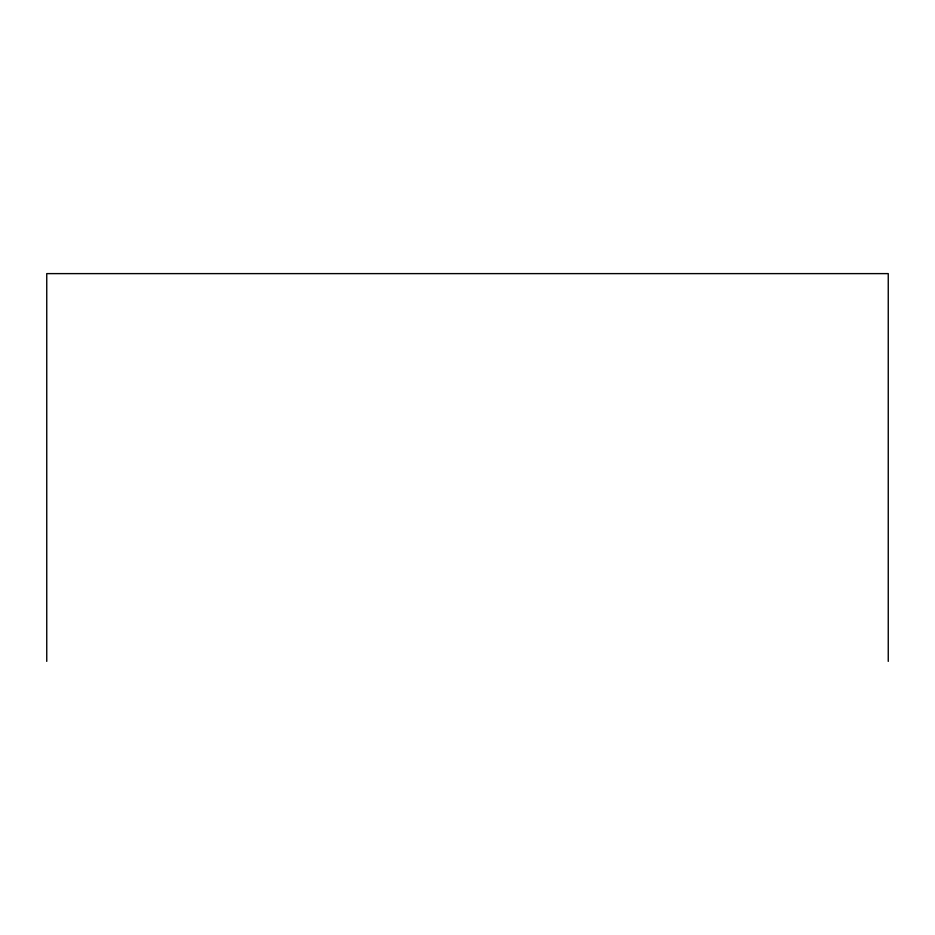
<?xml version="1.0" encoding="UTF-8"?>
<svg xmlns="http://www.w3.org/2000/svg" width="935" height="935" viewBox="0 0 935 935"><rect width="100%" height="100%" fill="white"/><g stroke="black" fill="none" stroke-linecap="round" stroke-linejoin="round"><path stroke-width="1.4" d="M888.25 661.384L888.25 273.616L46.75 273.616L46.75 661.384"/></g></svg>
